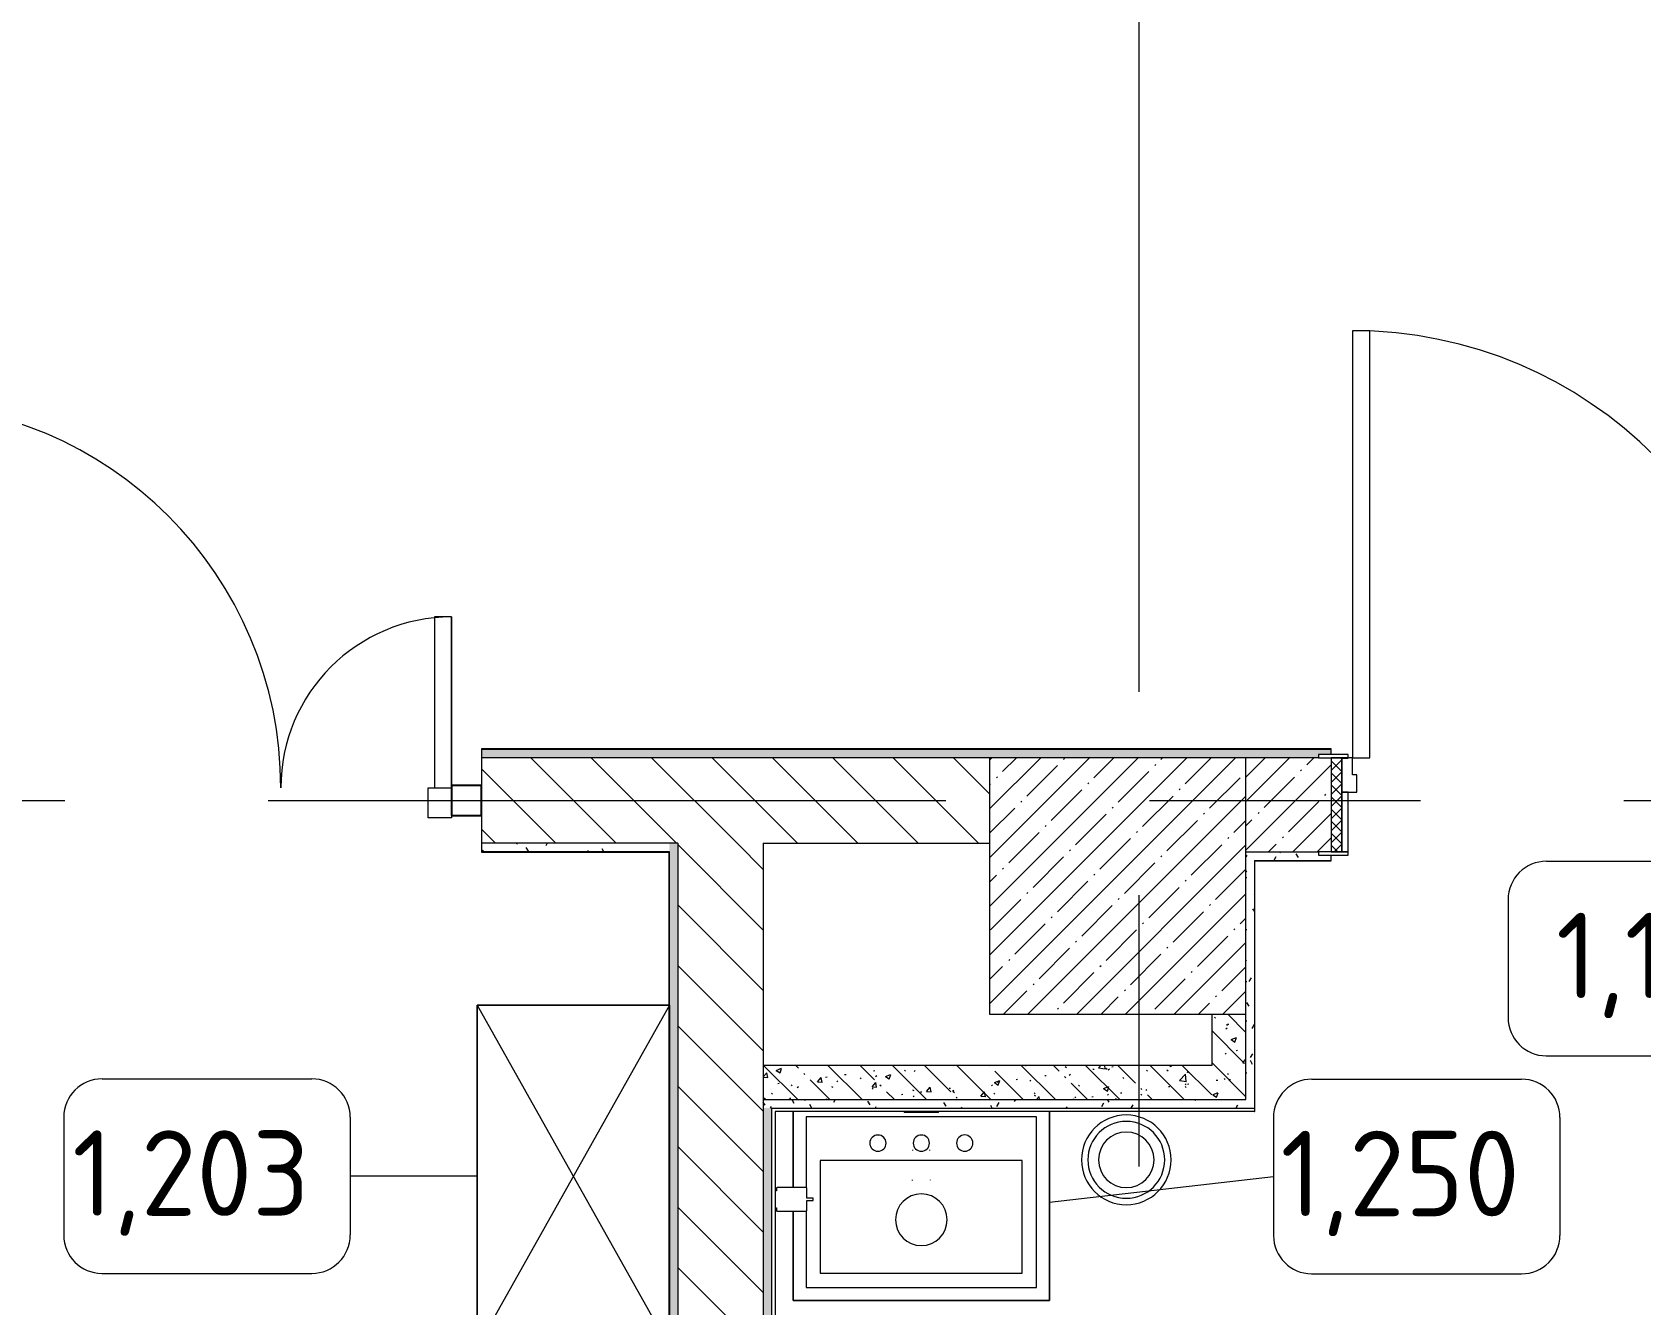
# Model space of a CAD drawing. Header units: millimetres. Extents: x -2766 to 205613, y -8553 to 29000.
# Drawn here: x 23318 to 27085, y 6620 to 9599 of the extents above; entities that cross this region are included whole.
import ezdxf

# ---------------------------------------------------------------- set-up
doc = ezdxf.new("R2010")
doc.units = ezdxf.units.MM
doc.linetypes.add('Осевая', pattern=[3175, 635, -476.25, 1587.5, -476.25])
for name, color, linetype, lineweight in [('0-1', 7, 'Continuous', 9), ('A-DETL-GENF', 7, 'Continuous', 9), ('A-DOOR', 7, 'Continuous', 9), ('A-DOOR-FRAM-2', 7, 'Continuous', 9), ('A-GENM', 7, 'Continuous', 9), ('A-GLAZ-CWMG', 7, 'Continuous', 9), ('A-GLAZ-CWMG-1', 7, 'Continuous', 25), ('A-WALL', 7, 'Continuous', 9), ('I-FURN-IDEN', 7, 'Continuous', 9), ('I-WALL', 7, 'Continuous', 9), ('P-SANR-FIXT', 7, 'Continuous', 9), ('P-SANR-FIXT-2', 7, 'Continuous', 13), ('S-COLS', 7, 'Continuous', 9), ('Оси-2', 7, 'Осевая', 9)]:
    doc.layers.add(name, color=color, linetype=linetype, lineweight=lineweight)
for name, color, linetype, lineweight, true_color in [('A-DOOR-1', 7, 'Continuous', 9, 0xc0c0c0), ('A-DOOR-FRAM-1', 7, 'Continuous', 9, 0xc0c0c0), ('A-WALL-1', 9, 'Continuous', 9, 0x808080), ('A-WALL-FNSH-1', 9, 'Continuous', 9, 0x808080), ('I-FURN-1', 9, 'Continuous', 9, 0x808080), ('P-SANR-FIXT-1', 9, 'Continuous', 13, 0x808080)]:
    doc.layers.add(name, color=color, linetype=linetype, lineweight=lineweight, true_color=true_color)
doc.styles.add('GOST Common', font='GOST_Common.ttf', dxfattribs={"height": 200})
pattern_1 = [(135, (0, 0), (-70.71068, -70.71068), [])]
pattern_2 = [(135, (0, 0), (-75.43415, -75.43415), [106.68, -17.78, 3.556, -17.78]), (135, (0, 75.39), (-75.43415, -75.43415), []), (50, (0, 0), (127.5292, -11.15758), [13.335, -146.685]), (355, (0, 0), (-24.66966, 133.74), [10.668, -117.348]), (100.451, (10.63, -0.93), (102.85973, 122.5818), [11.333, -124.663]), (46.184, (0, 35.56), (189.7552, -29.4304), [20.002, -220.027]), (96.636, (15.81, 33.1), (166.1822, 173.1996), [17, -186.995]), (351.184, (0, 35.56), (166.184, 173.1976), [16.002, -176.022]), (21, (17.78, 26.67), (106.13027, -71.58603), [13.335, -146.685]), (326, (17.78, 26.67), (43.2619, 128.93175), [10.668, -117.348]), (71.451, (26.62, 20.7), (149.392, 57.34505), [11.333, -124.663]), (37.5, (0, 0), (2.16223, 59.18836), [3.353, -112.573, 3.353, -115.773, -117.792]), (37.5, (0, 0), (2.16223, 59.18836), [-235.052, 3.353, -114.44]), (7.5, (0, 0), (46.77386, 70.12615), [3.353, -64.567, 3.353, -109.906, -44.894]), (7.5, (0, 0), (46.77386, 70.12615), [-181.178, 3.353, -41.542]), (327.5, (-39.65, 0), (94.91367, -4.01009), [3.353, -41.097, 3.353, -135.331, -184.023]), (327.5, (-39.65, 0), (94.91367, -4.01009), [-183.134, 3.353, -180.67]), (317.5, (-57.43, 0), (103.69057, 17.79882), [3.353, -54.432, 3.353, -88.748, -130.683]), (317.5, (-57.43, 0), (103.69057, 17.79882), [-149.885, 3.353, -127.33])]
pattern_3 = [(0, (0, 0), (121.92, 30.48), [10.058, -81.382, 10.058, -81.382, -487.68]), (0, (0, 0), (121.92, 30.48), [-182.88, 10.058, -172.822, 10.058, -81.382, -213.36]), (0, (0, 0), (121.92, 30.48), [-457.2, 10.058, -50.902, 10.058, -142.342]), (120, (45.72, 15.24), (-87.356454, 90.345817), [10.058, -81.382, 10.058, -81.382, -487.68]), (120, (45.72, 15.24), (-87.356454, 90.345817), [-182.88, 10.058, -172.822, 10.058, -81.382, -213.36]), (120, (45.72, 15.24), (-87.356454, 90.345817), [-457.2, 10.058, -50.902, 10.058, -142.342]), (240, (60.96, 76.2), (-34.563546, -120.825817), [10.058, -81.382, 10.058, -81.382, -487.68]), (240, (60.96, 76.2), (-34.563546, -120.825817), [-182.88, 10.058, -172.822, 10.058, -81.382, -213.36]), (240, (60.96, 76.2), (-34.563546, -120.825817), [-457.2, 10.058, -50.902, 10.058, -142.342])]

# ---------------------------------------------------------------- blocks, each defined once
blk = doc.blocks.new('BSC_Колонна _Прямоугольная - 600х600-V5-План расстановки мебели и оборудования 2 этажа в осях 1-12')
at = {"layer": 'S-COLS'}
h = blk.add_hatch(dxfattribs=at)
h.set_pattern_fill('FP_8', color=256, style=0, pattern_type=2)
h.set_pattern_definition([(45, (-25860, -7600), (-57.02463, 57.02463), []), (45, (-25802.975, -7600), (-57.02463, 57.02463), [100.806, -20.161, 3.353, -16.808])])
h.paths.add_polyline_path([(-300, -300), (300, -300), (300, 300), (-300, 300), (-300, -83.2)])
for p, q in [((300, 300), (-300, 300)), ((-300, 300), (-300, -300)), ((300, -300), (300, 300)), ((-300, -300), (300, -300))]:
    blk.add_line(p, q, dxfattribs=at)
blk = doc.blocks.new('110_Дверь_СКБ_1Ст_Внутренняя1 - Д-4к_п__1100x2100h_Артистические EI30-23985503-План расстановки мебели и оборудования 2 этажа в осях 1-12')
at = {"layer": 'A-DOOR'}
h = blk.add_hatch(dxfattribs=at)
h.set_pattern_fill('FP_46', color=256, style=0, pattern_type=2)
h.set_pattern_definition([(135, (1751.41, 174.685), (-14.14214, -14.14214), []), (225, (1751.41, 174.685), (14.14214, -14.14214), [])])
h.paths.add_polyline_path([(562.5, -110), (562.5, 110), (537.5, 110), (537.5, -110)])
at = {"layer": 'A-DOOR-FRAM-2'}
h = blk.add_hatch(dxfattribs=at)
h.set_pattern_fill('FP_47', color=256, style=0, pattern_type=2)
h.set_pattern_definition([(45, (-371.384, 174.685), (-14.1421, 14.1421), []), (135, (-371.384, 174.685), (-14.1421, -14.1421), [])])
h.paths.add_polyline_path([(-512.5, -110), (-512.5, 110), (-537.5, 110), (-537.5, -110)])
at = {"layer": 'A-DOOR-1'}
for p, q in [((-487.5, 1110), (-487.5, 110)), ((-447.5, 1110), (-487.5, 1110)), ((-447.5, 110), (-447.5, 1110)), ((-487.5, 110), (-447.5, 110))]:
    blk.add_line(p, q, dxfattribs=at)
blk.add_arc((-487.5, 110), 1000, 360, 90, dxfattribs=at)
at = {"layer": 'A-DOOR-FRAM-1'}
for p, q in [((-497.5, 118), (-567.5, 118)), ((-567.5, 118), (-567.5, 110)), ((-497.5, 110), (-497.5, 118)), ((592.5, 118), (522.5, 118)), ((522.5, 118), (522.5, 110)), ((592.5, 110), (592.5, 118)), ((-567.5, 110), (-497.5, 110)), ((-512.5, 110), (-537.5, 110)), ((-537.5, 110), (-537.5, -110)), ((-487.5, 110), (-512.5, 110)), ((-512.5, 110), (-512.5, 30)), ((-512.5, -110), (-512.5, 110)), ((-497.5, 110), (-512.5, 110)), ((-512.5, 110), (-512.5, 109)), ((-512.5, 109), (-497.5, 109)), ((-497.5, 109), (-497.5, 110)), ((-487.5, 70), (-487.5, 110)), ((512.5, 110), (512.5, 70)), ((537.5, 110), (512.5, 110)), ((537.5, 110), (522.5, 110)), ((522.5, 110), (522.5, 109)), ((522.5, 110), (592.5, 110)), ((522.5, 109), (537.5, 109)), ((537.5, 30), (537.5, 110)), ((562.5, 110), (537.5, 110)), ((537.5, 110), (537.5, -110)), ((537.5, 109), (537.5, 110)), ((562.5, -110), (562.5, 110)), ((-477.5, 70), (-487.5, 70)), ((-477.5, 30), (-477.5, 70)), ((512.5, 70), (502.5, 70)), ((502.5, 70), (502.5, 30)), ((-512.5, 30), (-477.5, 30)), ((-497.5, 30), (-512.5, 30)), ((-512.5, 30), (-512.5, -110)), ((-497.5, -110), (-497.5, 30)), ((502.5, 30), (537.5, 30)), ((537.5, 30), (522.5, 30)), ((522.5, 30), (522.5, -110)), ((537.5, -110), (537.5, 30)), ((-497.5, -110), (-567.5, -110)), ((-567.5, -110), (-567.5, -118)), ((-537.5, -110), (-512.5, -110)), ((-512.5, -110), (-497.5, -110)), ((-497.5, -118), (-497.5, -110)), ((522.5, -110), (537.5, -110)), ((592.5, -110), (522.5, -110)), ((522.5, -110), (522.5, -118)), ((537.5, -110), (562.5, -110)), ((592.5, -118), (592.5, -110)), ((-567.5, -118), (-497.5, -118)), ((522.5, -118), (592.5, -118))]:
    blk.add_line(p, q, dxfattribs=at)
blk = doc.blocks.new('Шкаф параметрический - 1_203-V113-План расстановки мебели и оборудования 2 этажа в осях 1-12')
at = {"layer": 'I-FURN-1'}
for p, q in [((0, 0), (800, -450)), ((0, -450), (800, 0)), ((800, 0), (0, 0)), ((0, 0), (0, -450)), ((0, -450), (0, 0)), ((0, 0), (800, 0)), ((800, -450), (800, 0)), ((800, 0), (800, -440)), ((0, -450), (800, -450)), ((800, -450), (0, -450)), ((800, -440), (800, -450))]:
    blk.add_line(p, q, dxfattribs=at)
blk = doc.blocks.new('Мойка кухонная - Раковина Roca Victoria-N Unik 600х460 мм-30768662-План расстановки мебели и оборудования 2 этажа в осях 1-12')
at = {"layer": 'P-SANR-FIXT'}
for p, q in [((270, 0), (-270, 0)), ((-270, 0), (-270, -166)), ((270, -400), (270, 0)), ((236.1, -102.3), (-236.6, -102.3)), ((-236.6, -102.3), (-236.6, -366.4)), ((236.1, -366.4), (236.1, -102.3)), ((-270, -221), (-270, -400)), ((-236.6, -366.4), (236.1, -366.4)), ((-270, -400), (270, -400))]:
    blk.add_line(p, q, dxfattribs=at)
for centre, radius, start, end in [((-101.6, -61.9), 19, 90, 180), ((-101.6, -61.9), 19, 180, 270), ((-101.6, -61.9), 19, 360, 90), ((-101.6, -61.9), 19.1, 270, 360), ((0, -61.9), 19, 360, 180), ((0, -61.9), 19, 180, 360), ((101.6, -61.9), 19.1, 360, 180), ((101.6, -61.9), 19.1, 180, 360), ((0, -241.3), 60.5, 360, 180), ((0, -241.3), 60.5, 180, 360)]:
    blk.add_arc(centre, radius, start, end, dxfattribs=at)
blk = doc.blocks.new('сифон - Для раковины-V148-План расстановки мебели и оборудования 2 этажа в осях 1-12')
at = {"layer": 'P-SANR-FIXT-1'}
for p, q in [((233, 40), (231.1, 40)), ((231.1, -40), (231.1, 40)), ((231.1, -40), (233, -40))]:
    blk.add_line(p, q, dxfattribs=at)
blk = doc.blocks.new('смеситель для раковины - Default-V147-План расстановки мебели и оборудования 2 этажа в осях 1-12')
at = {"layer": '0-1'}
for p, q in [((-20.3, -17.5), (-20.3, -19.4)), ((20.3, -19.4), (20.3, -17.5))]:
    blk.add_line(p, q, dxfattribs=at)
at = {"layer": '0-1', "flags": 128}
for points in [[(-21, -89.3), (-21, -88.6), (-21, -88.2), (-21, -88), (-21, -88)], [(21, -88.3), (21, -88.3), (21, -88.5), (21, -88.9), (21, -89.1)]]:
    blk.add_lwpolyline(points, dxfattribs=at)
blk = doc.blocks.new('мусорная корзина - Round_ Metal-30590745-План расстановки мебели и оборудования 2 этажа в осях 1-12')
at = {"layer": 'P-SANR-FIXT-1'}
for radius, start, end in [(105, 0, 180), (90, 360, 180), (65, 0, 180), (105, 180, 360), (90, 180, 360), (65, 180, 360)]:
    blk.add_arc((0, 0), radius, start, end, dxfattribs=at)
blk = doc.blocks.new('TOY_Диспансер мыло - Дозатор Elegance new 11654 019001 хром-30642362-План расстановки мебели и оборудования 2 этажа в осях 1-12')
at = {"layer": 'A-GENM'}
for p, q in [((97.5, 79.7), (97.5, 12)), ((122.2, 81.7), (99.5, 81.7)), ((127.9, 96.6), (122.2, 96.6)), ((122.2, 96.6), (122.2, 81.7)), ((127.9, 81.7), (127.9, 96.6)), ((150.5, 81.7), (127.9, 81.7)), ((152.5, 12), (152.5, 79.7)), ((99.5, 10), (105, 10)), ((105, 10), (105, 7.5)), ((145, 7.5), (145, 10)), ((145, 10), (150.5, 10))]:
    blk.add_line(p, q, dxfattribs=at)
for centre, start, end in [((99.5, 79.7), 90, 180), ((150.5, 79.7), 360, 90), ((99.5, 12), 180, 270), ((150.5, 12), 270, 360)]:
    blk.add_arc(centre, 2, start, end, dxfattribs=at)
blk = doc.blocks.new('Прямоугольный импост - 50 x 70 мм-31927764-План расстановки мебели и оборудования 2 этажа в осях 1-12')
at = {"layer": 'A-GLAZ-CWMG-1'}
for p, q in [((-70, 35), (0, 35)), ((-70, -35), (-70, 35)), ((0, 35), (0, -35)), ((0, -35), (-70, -35))]:
    blk.add_line(p, q, dxfattribs=at)
blk = doc.blocks.new('Дверь_Витражная_остекление_ - ДВН_ДАО_Главный вход_1200 в свету Д-22 _п_-31928779-План расстановки мебели и оборудования 2 этажа в осях 1-12')
at = {"layer": 'A-DETL-GENF'}
for p, q in [((-610, 930), (-650, 930)), ((-650, 930), (-650, 35)), ((-610, 30), (-610, 930)), ((650, 430), (610, 430)), ((610, 430), (610, 30)), ((650, 35), (650, 430)), ((-650, 30), (-610, 30)), ((-595, 30), (-650, 30)), ((-595, -40), (-595, 30)), ((595, -40), (595, 30)), ((595, 30), (650, 30)), ((610, 30), (650, 30)), ((-650, -35), (-650, -40)), ((650, -35), (650, -40)), ((-650, -40), (-595, -40)), ((650, -40), (595, -40))]:
    blk.add_line(p, q, dxfattribs=at)
at = {"layer": 'A-DOOR-1'}
for p, q in [((-650, 930), (-650, 35)), ((650, 430), (650, 35))]:
    blk.add_line(p, q, dxfattribs=at)
for centre, radius, start, end in [((-650, 30), 900, 360, 90), ((650, 30), 400, 90, 180)]:
    blk.add_arc(centre, radius, start, end, dxfattribs=at)
blk = doc.blocks.new('Марка_Мебель - В прямоуг_Balcon_Марка-25523697-План расстановки мебели и оборудования 2 этажа в осях 1-12')
at = {"layer": 'I-FURN-IDEN'}
for p, q in [((-2.455, 2.278), (2.455, 2.278)), ((-3.355, 1.378), (-3.355, -1.384)), ((3.355, 1.378), (3.355, -1.378)), ((-2.461, -2.278), (2.455, -2.278))]:
    blk.add_line(p, q, dxfattribs=at)
for centre, radius, start, end in [((-2.455, 1.378), 0.9, 90, 180), ((2.455, 1.378), 0.9, 0, 90), ((-2.461, -1.384), 0.893, 180, 270), ((2.455, -1.378), 0.9, 270, 0)]:
    blk.add_arc(centre, radius, start, end, dxfattribs=at)

msp = doc.modelspace()

# ---------------------------------------------------------------- hatches: boundary and pattern name
at = {"layer": 'I-WALL'}
h = msp.add_hatch(dxfattribs=at)
h.set_pattern_fill('FP_87', color=256, style=0, pattern_type=2)
h.set_pattern_definition(pattern_3)
h.paths.add_polyline_path([(30910, 7900), (30930, 7900), (30930, 7920), (27460, 7920), (27460, 7908), (27490, 7908), (27490, 7900), (30667.2, 7900)])
h.paths.add_polyline_path([(26160, 7900), (26330, 7900), (26330, 7908), (26360, 7908), (26360, 7920), (24370, 7920), (24370, 7900), (25560, 7900)])
h.paths.add_polyline_path([(22930, 7900), (22930, 7920), (20210, 7920), (20210, 7900), (22700.3, 7900)])
h = msp.add_hatch(dxfattribs=at)
h.set_pattern_fill('FP_11', color=256, style=0, pattern_type=2)
h.set_pattern_definition(pattern_1)
h.paths.add_polyline_path([(25560, 7700), (25560, 7900), (24370, 7900), (24370, 7700), (25355.9, 7700)])
h.paths.add_polyline_path([(22700.3, 7700), (22930, 7700), (22930, 7900), (22510, 7900), (22510, 7700), (22530, 7700)])
h = msp.add_hatch(dxfattribs=at)
h.set_pattern_fill('FP_15', color=256, style=0, pattern_type=2)
h.set_pattern_definition([(45, (0, 0), (-57.02463, 57.02463), []), (45, (57.025, 0), (-57.02463, 57.02463), [100.806, -20.161, 3.353, -16.808])])
h.paths.add_polyline_path([(29209.7, 7680), (29209.7, 7900), (27460, 7900), (27460, 7680), (28140, 7680)])
h.paths.add_polyline_path([(26180, 7680), (26360, 7680), (26360, 7900), (26160, 7900), (26160, 7680)])
h = msp.add_hatch(dxfattribs=at)
h.set_pattern_fill('FP_87', color=256, style=0, pattern_type=2)
h.set_pattern_definition(pattern_3)
h.paths.add_polyline_path([(24809, 7680), (24810, 7680), (24810, 7700), (24370, 7700), (24370, 7680)])
h.paths.add_polyline_path([(22930, 7680), (22930, 7700), (22530, 7700), (22530, 7680), (22700.3, 7680)])
h = msp.add_hatch(dxfattribs=at)
h.set_pattern_fill('FP_87', color=256, style=0, pattern_type=2)
h.set_pattern_definition(pattern_3)
h.paths.add_polyline_path([(24830, 100), (24830, 7700), (24810, 7700), (24810, 100)])
h = msp.add_hatch(dxfattribs=at)
h.set_pattern_fill('FP_11', color=256, style=0, pattern_type=2)
h.set_pattern_definition(pattern_1)
h.paths.add_polyline_path([(24830, 100), (25030, 100), (25030, 7700), (24830, 7700), (24830, 140)])
h = msp.add_hatch(dxfattribs=at)
h.set_pattern_fill('FP_87', color=256, style=0, pattern_type=2)
h.set_pattern_definition(pattern_3)
h.paths.add_polyline_path([(26180, 7080), (26180, 7680), (26160, 7680), (26160, 7080)])
h = msp.add_hatch(dxfattribs=at)
h.set_pattern_fill('FP_87', color=256, style=0, pattern_type=2)
h.set_pattern_definition(pattern_3)
h.paths.add_polyline_path([(27659, 7660), (27660, 7660), (27660, 7680), (27490, 7680), (27490, 7672), (27460, 7672), (27460, 7660), (27490, 7660)])
h.paths.add_polyline_path([(26360, 7660), (26360, 7672), (26330, 7672), (26330, 7680), (26180, 7680), (26180, 7660), (26330, 7660)])
h = msp.add_hatch(dxfattribs=at)
h.set_pattern_fill('FP_40', color=256, style=0, pattern_type=2)
h.set_pattern_definition(pattern_2)
h.paths.add_polyline_path([(26160, 7100), (26160, 7300), (26080, 7300), (26080, 7100)])
h = msp.add_hatch(dxfattribs=at)
h.set_pattern_fill('FP_40', color=256, style=0, pattern_type=2)
h.set_pattern_definition(pattern_2)
h.paths.add_polyline_path([(26080, 7100), (26080, 7180), (25030, 7180), (25030, 7100), (26019.8, 7100)])
h = msp.add_hatch(dxfattribs=at)
h.set_pattern_fill('FP_87', color=256, style=0, pattern_type=2)
h.set_pattern_definition(pattern_3)
h.paths.add_polyline_path([(25521.9, 7080), (26160, 7080), (26160, 7100), (25030, 7100), (25030, 7080), (25438.9, 7080)])
h = msp.add_hatch(dxfattribs=at)
h.set_pattern_fill('FP_87', color=256, style=0, pattern_type=2)
h.set_pattern_definition(pattern_3)
h.paths.add_polyline_path([(25050, 100), (25050, 7080), (25030, 7080), (25030, 100)])

# ---------------------------------------------------------------- linework, layer by layer
at = {"layer": 'A-WALL'}
for p, q in [((25560, 7900), (24370, 7900)), ((26330, 7900), (26160, 7900)), ((24830, 7700), (24370, 7700)), ((25030, 7700), (25030, 100)), ((24810, 7680), (24370, 7680)), ((24809, 7679), (24809, 7680)), ((24810, 100), (24810, 7680)), ((26160, 7680), (26330, 7680)), ((26180, 7660), (26180, 7080))]:
    msp.add_line(p, q, dxfattribs=at)
at = {"layer": 'A-WALL-1'}
for p, q in [((24370, 7920), (24370, 7680)), ((26360, 7920), (24370, 7920)), ((26360, 7908), (26360, 7920)), ((24830, 7700), (24830, 100)), ((25030, 7700), (25560, 7700)), ((26180, 7660), (26360, 7660)), ((26360, 7660), (26360, 7672)), ((26080, 7300), (26080, 7180)), ((26160, 7100), (26160, 7300)), ((26080, 7180), (25030, 7180)), ((25030, 7100), (26160, 7100)), ((25050, 7080), (26180, 7080))]:
    msp.add_line(p, q, dxfattribs=at)
at = {"layer": 'A-WALL-FNSH-1'}
for p, q in [((26360, 7921), (24370, 7921)), ((24370, 7921), (24370, 7920)), ((26360, 7920), (26360, 7921)), ((24370, 7680), (24370, 7679)), ((24370, 7679), (24809, 7679)), ((24809, 7679), (24809, 150)), ((26181, 7659), (26360, 7659)), ((26181, 7072), (26181, 7659)), ((26360, 7659), (26360, 7660)), ((26180, 7079), (26180, 7072)), ((26180, 7072), (26181, 7072))]:
    msp.add_line(p, q, dxfattribs=at)
at = {"layer": 'I-FURN-1'}
for p, q in [((25100, 7072), (25100, 6894)), ((25100, 6894), (25100, 7072)), ((25700, 6630), (25700, 7072)), ((25700, 7072), (25700, 6630)), ((25100, 6839), (25100, 6630)), ((25100, 6630), (25100, 6839)), ((25100, 6630), (25700, 6630)), ((25700, 6630), (25100, 6630))]:
    msp.add_line(p, q, dxfattribs=at)
at = {"layer": 'I-FURN-IDEN'}
for p, q in [((24360, 6920.9), (24062.6, 6920.9)), ((25700, 6860), (26224.8, 6920))]:
    msp.add_line(p, q, dxfattribs=at)
at = {"layer": 'I-WALL'}
for p, q in [((25050, 6180), (25050, 7080)), ((26180, 7072), (25058, 7072)), ((25058, 7072), (25058, 6180)), ((26180, 7079), (26180, 7080))]:
    msp.add_line(p, q, dxfattribs=at)
at = {"layer": 'Оси-2'}
for p, q in [((25910, 593.7), (25910, 24898.1)), ((534, 7800), (35990, 7800))]:
    msp.add_line(p, q, dxfattribs=at)

# ---------------------------------------------------------------- block references
at = {"layer": 'A-DOOR-1'}
for name, p in [('110_Дверь_СКБ_1Ст_Внутренняя1 - Д-4к_п__1100x2100h_Артистические EI30-23985503-План расстановки мебели и оборудования 2 этажа в осях 1-12', (26897.5, 7790)), ('Дверь_Витражная_остекление_ - ДВН_ДАО_Главный вход_1200 в свету Д-22 _п_-31928779-План расстановки мебели и оборудования 2 этажа в осях 1-12', (23650, 7800))]:
    msp.add_blockref(name, p, dxfattribs=at)
at = {"layer": 'A-GLAZ-CWMG', "extrusion": (0, 0, -1), "rotation": 180}
msp.add_blockref('Прямоугольный импост - 50 x 70 мм-31927764-План расстановки мебели и оборудования 2 этажа в осях 1-12', (-24370, 7800), dxfattribs=at)
at = {"layer": 'I-FURN-1', "rotation": 269.9999999999999}
msp.add_blockref('Шкаф параметрический - 1_203-V113-План расстановки мебели и оборудования 2 этажа в осях 1-12', (24810, 7320.9), dxfattribs=at)
at = {"layer": 'I-FURN-IDEN', "xscale": 99.99999999999993, "yscale": 99.99999999999993, "zscale": 99.99999999999993}
for p in [(27109.6, 7430.3), (23727.1, 6920.9), (26560.2, 6920)]:
    msp.add_blockref('Марка_Мебель - В прямоуг_Balcon_Марка-25523697-План расстановки мебели и оборудования 2 этажа в осях 1-12', p, dxfattribs=at)
at = {"layer": 'P-SANR-FIXT-1', "rotation": 89.99999999999972}
msp.add_blockref('сифон - Для раковины-V148-План расстановки мебели и оборудования 2 этажа в осях 1-12', (25400, 6839), dxfattribs=at)
at = {"layer": 'P-SANR-FIXT-1'}
for name, p in [('мусорная корзина - Round_ Metal-30590745-План расстановки мебели и оборудования 2 этажа в осях 1-12', (25880, 6959)), ('смеситель для раковины - Default-V147-План расстановки мебели и оборудования 2 этажа в осях 1-12', (25400, 7000.3))]:
    msp.add_blockref(name, p, dxfattribs=at)
at = {"layer": 'P-SANR-FIXT-2'}
msp.add_blockref('Мойка кухонная - Раковина Roca Victoria-N Unik 600х460 мм-30768662-План расстановки мебели и оборудования 2 этажа в осях 1-12', (25400, 7060), dxfattribs=at)
at = {"layer": 'P-SANR-FIXT-2', "rotation": 269.9999999999999}
msp.add_blockref('TOY_Диспансер мыло - Дозатор Elegance new 11654 019001 хром-30642362-План расстановки мебели и оборудования 2 этажа в осях 1-12', (25050.5, 6991.5), dxfattribs=at)
at = {"layer": 'S-COLS'}
msp.add_blockref('BSC_Колонна _Прямоугольная - 600х600-V5-План расстановки мебели и оборудования 2 этажа в осях 1-12', (25860, 7600), dxfattribs=at)

# ---------------------------------------------------------------- texts
at = {"layer": 'I-FURN-IDEN', "char_height": 200, "attachment_point": 1, "style": 'GOST Common'}
for s, insert, width in [('1,15', (26886.6, 7537.4), 505.063), ('1,203', (23411.6, 7027.9), 729.536), ('1,250', (26241.2, 7027), 737.552)]:
    msp.add_mtext(s, dxfattribs=dict(at, insert=insert, width=width))

doc.saveas('drawing.dxf')
